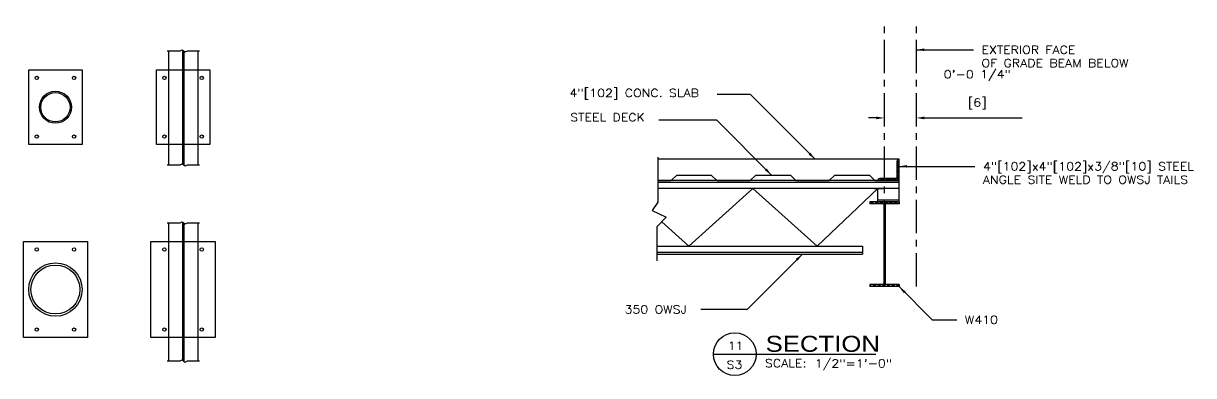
# Model space of a CAD drawing. Header units: inches. Extents: x -44 to 9761, y -1166 to 3580.
# Drawn here: x 9234.1 to 9453.4, y 3457.4 to 3523.4 of the extents above; entities that cross this region are included whole.
import ezdxf
from ezdxf.enums import TextEntityAlignment as Align

# ---------------------------------------------------------------- set-up
doc = ezdxf.new("R2010")
doc.units = ezdxf.units.IN
doc.header["$MEASUREMENT"] = 0
doc.linetypes.add('CENTER', pattern=[2, 1.25, -0.25, 0.25, -0.25])
doc.layers.get('DEFPOINTS').update_dxf_attribs({"linetype": 'CONTINUOUS'})
for name, color, linetype in [('C-241-1', 241, 'CONTINUOUS'), ('Center', 251, 'CENTER'), ('L1', 1, 'CONTINUOUS'), ('L131', 131, 'CONTINUOUS'), ('LAYER131A', 131, 'CONTINUOUS'), ('LAYER15A', 15, 'CONTINUOUS'), ('Struc_Plan_Dim', 5, 'CONTINUOUS'), ('Struc_Section_BP', 135, 'CONTINUOUS'), ('Struc_Section_Conc', 71, 'CONTINUOUS'), ('Struc_Section_StAngle', 5, 'CONTINUOUS'), ('Struc_Steel_Beam', 22, 'CONTINUOUS'), ('Struc_Steel_Deck', 41, 'CONTINUOUS'), ('Struc_Steel_Joist', 21, 'CONTINUOUS'), ('TEXT131', 131, 'CONTINUOUS')]:
    doc.layers.add(name, color=color, linetype=linetype)
doc.styles.add('ROMANS', font='ROMANS.SHX', dxfattribs={"width": 0.8})
doc.styles.add('ROMANS-115', font='romans.shx', dxfattribs={"width": 1.15})
doc.styles.add('SANS-80', font='sanss___.ttf', dxfattribs={"width": 0.8})
doc.dimstyles.new('Copy of 12-ROMANS-115-PS-BPV', dxfattribs={"dimtxt": 0.0625, "dimasz": 0.0625, "dimexe": 0.0625, "dimexo": 0.0625, "dimgap": 0.0625, "dimtad": 1, "dimdec": 4, "dimlfac": 24, "dimzin": 1, "dimdsep": 46, "dimlunit": 4, "dimtxsty": 'ROMANS-115', "dimcen": 0.0625, "dimclrd": 256, "dimclre": 256, "dimclrt": 256, "dimadec": 0, "dimazin": 0, "dimtfac": 1, "dimtdec": 4, "dimtofl": 0, "dimtmove": 0, "dimatfit": 0, "dimfxl": 1, "dimfrac": 2, "dimtolj": 1, "dimtzin": 0, "dimarcsym": 0})

# ---------------------------------------------------------------- blocks, each defined once
blk = doc.blocks.new('*D80')
at = {"layer": 'DEFPOINTS', "color": 0, "transparency": 16777216}
for p in [(9395.42, 3505.49), (9401.42, 3505.65), (9401.42, 3505.49)]:
    blk.add_point(p, dxfattribs=at)
at = {"layer": 'Struc_Plan_Dim', "lineweight": -2, "transparency": 16777216}
for p, q in [((9393.92, 3505.65), (9392.42, 3505.65)), ((9402.92, 3505.65), (9421.22, 3505.65))]:
    blk.add_line(p, q, dxfattribs=at)
at = {"layer": 'Struc_Plan_Dim', "transparency": 16777216}
for points in [[(9393.92, 3505.9), (9393.92, 3505.4), (9395.42, 3505.65)], [(9402.92, 3505.9), (9402.92, 3505.4), (9401.42, 3505.65)]]:
    blk.add_solid(points, dxfattribs=at)
at = {"layer": 'Struc_Plan_Dim', "transparency": 16777216, "char_height": 1.5, "attachment_point": 5, "style": 'ROMANS-115'}
for s, insert in [('\\A1;0\'-0 1/4"', (9412.82, 3513.58)), ('\\A1;[6]', (9412.82, 3508.3))]:
    blk.add_mtext(s, dxfattribs=dict(at, insert=insert))
blk = doc.blocks.new('Title-section')
at = {"layer": 'LAYER15A'}
blk.add_line((-2.066, -7.538), (-0.7979, -7.538), dxfattribs=at)
blk.add_circle((-1.899, -7.538), 0.167, dxfattribs=at)
at = {"layer": 'L131', "style": 'ROMANS', "width": 1.15}
blk.add_text('SCALE:', height=0.0625, dxfattribs=at).set_placement((-1.6635, -7.64))
for tag, p in [('TITLE_NO.', (-1.8925, -7.5036)), ('SHEET_NO.', (-1.9016, -7.6515))]:
    blk.add_attdef(tag, text='', height=0.0625, dxfattribs=at).set_placement(p, align=Align.CENTER)
blk.add_attdef('SCALE', (-1.2742, -7.641), '', height=0.0625, dxfattribs=at)
at = {"layer": 'TEXT131', "style": 'SANS-80', "width": 1.15}
blk.add_text('SECTION', height=0.125, dxfattribs=at).set_placement((-1.6583, -7.5194))

msp = doc.modelspace()

# ---------------------------------------------------------------- hatches: boundary and pattern name
at = {"layer": 'Struc_Section_StAngle'}
h = msp.add_hatch(dxfattribs=at)
h.set_pattern_fill('STEEL', color=256, scale=3, style=0)
h.set_pattern_definition([(135, (18266.89252, 49.9303), (0.265165043, 0.265165043), []), (135, (18266.89252, 50.1178), (0.265165043, 0.265165043), [])])
h.paths.add_polyline_path([(9394.54521, 3494.28443, 0.414213562), (9394.17021, 3493.90943), (9398.17021, 3493.90943), (9398.17021, 3497.90943, 0.414213562), (9397.79521, 3497.53443), (9397.79521, 3494.28443)])
at = {"layer": 'Struc_Steel_Beam'}
h = msp.add_hatch(dxfattribs=at)
h.set_pattern_fill('STEEL', color=256, scale=5, style=0)
h.set_pattern_definition([(135, (9555.3397, 3505.86383), (0.4419417, 0.4419417), []), (135, (9555.3397, 3506.17633), (0.4419417, 0.4419417), [])])
h.paths.add_polyline_path([(9398.16693, 3489.90943), (9398.16693, 3489.53443), (9395.54193, 3489.53443), (9395.54193, 3474.40943), (9398.16693, 3474.40943), (9398.16693, 3474.03443), (9395.41693, 3474.03443), (9395.41693, 3489.90943)])
h.paths.add_polyline_path([(9392.66693, 3489.53443), (9392.66693, 3489.90943), (9395.41693, 3489.90943), (9395.41693, 3474.03443), (9392.66693, 3474.03443), (9392.66693, 3474.40943), (9395.29193, 3474.40943), (9395.29193, 3489.53443)])

# ---------------------------------------------------------------- linework, layer by layer
at = {"layer": 'C-241-1', "ltscale": 0.05}
for centre in [(9236.5913, 3513.15271), (9243.5913, 3513.15271), (9260.49846, 3513.15271), (9267.49846, 3513.15271), (9236.5913, 3502.15271), (9243.5913, 3502.15271), (9260.49846, 3502.15271), (9267.49846, 3502.15271), (9236.5913, 3480.99681), (9243.5913, 3480.99681), (9260.49846, 3480.99681), (9267.49846, 3480.99681), (9236.5913, 3465.99681), (9243.5913, 3465.99681), (9260.49846, 3465.99681), (9267.49846, 3465.99681)]:
    msp.add_circle(centre, 0.3125, dxfattribs=at)
at = {"layer": 'Center', "ltscale": 5}
for p, q in [((9395.41693, 3474.03443), (9395.41693, 3523.36905)), ((9401.41693, 3474.03443), (9401.41693, 3523.36905))]:
    msp.add_line(p, q, dxfattribs=at)
at = {"layer": 'L1'}
for p, q in [((9352.95974, 3498.30936), (9352.95974, 3489.86988)), ((9352.95974, 3489.86988), (9351.90236, 3488.2855)), ((9351.90236, 3488.2855), (9354.54582, 3487.05417)), ((9354.54582, 3487.05417), (9352.78351, 3485.26095)), ((9352.78351, 3485.26095), (9352.78351, 3478.89838))]:
    msp.add_line(p, q, dxfattribs=at)
at = {"layer": 'LAYER131A', "ltscale": 5}
for centre, radius in [((9240.0913, 3507.65271), 3), ((9240.0913, 3507.65271), 2.75), ((9240.0913, 3473.49681), 5.001), ((9240.0913, 3473.49681), 4.58425)]:
    msp.add_circle(centre, radius, dxfattribs=at)
at = {"layer": 'Struc_Section_BP', "ltscale": 2}
for points in [[(9245.0913, 3500.65271), (9235.0913, 3500.65271), (9235.0913, 3514.65271), (9245.0913, 3514.65271)], [(9246.0913, 3464.49681), (9234.0913, 3464.49681), (9234.0913, 3482.49681), (9246.0913, 3482.49681)]]:
    msp.add_lwpolyline(points, close=True, dxfattribs=at)
for points in [[(9261.24846, 3500.65271), (9258.99846, 3500.65271), (9258.99846, 3514.65271), (9261.24846, 3514.65271)], [(9266.74846, 3514.65271), (9268.99846, 3514.65271), (9268.99846, 3500.65271), (9266.74846, 3500.65271)], [(9261.24846, 3464.49681), (9257.99846, 3464.49681), (9257.99846, 3482.49681), (9261.24846, 3482.49681)], [(9266.74846, 3482.49681), (9269.99846, 3482.49681), (9269.99846, 3464.49681), (9266.74846, 3464.49681)]]:
    msp.add_lwpolyline(points, dxfattribs=at)
at = {"layer": 'Struc_Section_BP', "ltscale": 3}
for points in [[(9261.24846, 3514.65271), (9266.74846, 3514.65271)], [(9266.74846, 3500.65271), (9261.24846, 3500.65271)], [(9261.24846, 3482.49681), (9266.74846, 3482.49681)], [(9266.74846, 3464.49681), (9261.24846, 3464.49681)]]:
    msp.add_lwpolyline(points, dxfattribs=at)
at = {"layer": 'Struc_Section_Conc', "ltscale": 2}
for p, q in [((9398.17021, 3497.90943), (9352.95974, 3497.90943)), ((9352.95974, 3493.90943), (9355.42972, 3493.90943)), ((9355.45966, 3493.90943), (9352.95974, 3493.90943)), ((9355.45966, 3493.90943), (9356.50501, 3494.95478)), ((9356.50501, 3494.95478), (9362.97943, 3494.95478)), ((9364.02477, 3493.90943), (9362.97943, 3494.95478)), ((9364.02477, 3493.90943), (9370.24222, 3493.90943)), ((9370.27216, 3493.90943), (9367.22506, 3493.90943)), ((9370.27216, 3493.90943), (9371.31751, 3494.95478)), ((9371.31751, 3494.95478), (9377.79193, 3494.95478)), ((9378.83727, 3493.90943), (9377.79193, 3494.95478)), ((9378.83727, 3493.90943), (9385.05472, 3493.90943)), ((9385.08466, 3493.90943), (9382.03756, 3493.90943)), ((9385.08466, 3493.90943), (9386.13001, 3494.95478)), ((9386.13001, 3494.95478), (9392.60443, 3494.95478)), ((9393.64977, 3493.90943), (9392.60443, 3494.95478)), ((9393.64977, 3493.90943), (9398.17021, 3493.90943)), ((9398.17021, 3493.90943), (9396.85006, 3493.90943))]:
    msp.add_line(p, q, dxfattribs=at)
at = {"layer": 'Struc_Section_StAngle', "ltscale": 5}
for p, q in [((9397.79521, 3494.28443), (9397.79521, 3497.53443)), ((9398.17021, 3493.90943), (9398.17021, 3497.90943)), ((9398.17021, 3493.90943), (9394.17021, 3493.90943)), ((9397.79521, 3494.28443), (9394.54521, 3494.28443))]:
    msp.add_line(p, q, dxfattribs=at)
at = {"layer": 'Struc_Section_StAngle'}
msp.add_line((9398.17021, 3497.90943), (9398.17021, 3497.90943), dxfattribs=at)
at = {"layer": 'Struc_Section_StAngle', "ltscale": 5}
for centre in [(9398.17021, 3497.53443), (9394.54521, 3493.90943)]:
    msp.add_arc(centre, 0.375, 90, 180, dxfattribs=at)
at = {"layer": 'Struc_Steel_Beam'}
for p, q in [((9261.0096, 3518.21969), (9263.46473, 3518.21969)), ((9261.24846, 3518.21969), (9261.24846, 3496.85501)), ((9263.46473, 3518.21969), (9263.83299, 3518.4241)), ((9263.83299, 3518.4241), (9264.38539, 3518.01527)), ((9263.87346, 3518.39415), (9263.87346, 3497.02947)), ((9264.12346, 3518.20913), (9264.12346, 3496.84445)), ((9264.38539, 3518.01527), (9264.83549, 3518.21969)), ((9264.83549, 3518.21969), (9267.06555, 3518.21969)), ((9266.74846, 3518.21969), (9266.74846, 3496.85501)), ((9261.0096, 3496.85501), (9263.46473, 3496.85501)), ((9263.46473, 3496.85501), (9263.83299, 3497.05942)), ((9263.83299, 3497.05942), (9264.38539, 3496.65059)), ((9264.38539, 3496.65059), (9264.83549, 3496.85501)), ((9264.83549, 3496.85501), (9267.06555, 3496.85501)), ((9398.16693, 3489.90943), (9392.66693, 3489.90943)), ((9392.66693, 3489.90943), (9392.66693, 3489.53443)), ((9395.29193, 3489.53443), (9392.66693, 3489.53443)), ((9395.29193, 3489.53443), (9395.29193, 3474.40943)), ((9395.54193, 3489.53443), (9395.54193, 3474.40943)), ((9398.16693, 3489.53443), (9395.54193, 3489.53443)), ((9398.16693, 3489.90943), (9398.16693, 3489.53443)), ((9261.0096, 3485.98549), (9263.46473, 3485.98549)), ((9261.24846, 3485.98549), (9261.24846, 3460.10721)), ((9263.46473, 3485.98549), (9263.83299, 3486.1899)), ((9263.83299, 3486.1899), (9264.38539, 3485.78107)), ((9263.87346, 3486.15995), (9263.87346, 3460.28167)), ((9264.12346, 3485.97493), (9264.12346, 3460.09664)), ((9264.38539, 3485.78107), (9264.83549, 3485.98549)), ((9264.83549, 3485.98549), (9267.06555, 3485.98549)), ((9266.74846, 3485.98549), (9266.74846, 3460.10721)), ((9395.29193, 3474.40943), (9392.66693, 3474.40943)), ((9392.66693, 3474.40943), (9392.66693, 3474.03443)), ((9398.16693, 3474.03443), (9392.66693, 3474.03443)), ((9398.16693, 3474.40943), (9395.54193, 3474.40943)), ((9398.16693, 3474.40943), (9398.16693, 3474.03443)), ((9261.0096, 3460.10721), (9263.46473, 3460.10721)), ((9263.46473, 3460.10721), (9263.83299, 3460.31162)), ((9263.83299, 3460.31162), (9264.38539, 3459.90279)), ((9264.38539, 3459.90279), (9264.83549, 3460.10721)), ((9264.83549, 3460.10721), (9267.06555, 3460.10721))]:
    msp.add_line(p, q, dxfattribs=at)
at = {"layer": 'Struc_Steel_Deck'}
for p, q in [((9355.45966, 3493.90943), (9352.95974, 3493.90943)), ((9370.27216, 3493.90943), (9367.22506, 3493.90943))]:
    msp.add_line(p, q, dxfattribs=at)
at = {"layer": 'Struc_Steel_Joist'}
for p, q in [((9398.16693, 3493.90943), (9352.95974, 3493.90943)), ((9398.16693, 3493.53443), (9352.95974, 3493.53443)), ((9398.16693, 3489.90943), (9398.16693, 3493.90943)), ((9398.16693, 3492.40943), (9352.95974, 3492.40943)), ((9358.79193, 3481.62943), (9370.79193, 3492.40943)), ((9370.79193, 3492.40943), (9382.79193, 3481.62943)), ((9382.79193, 3481.62943), (9394.16693, 3492.40943)), ((9393.41693, 3492.40943), (9395.16693, 3492.40943)), ((9394.16693, 3489.90943), (9394.16693, 3492.40943)), ((9394.16693, 3490.28443), (9398.16693, 3490.28443)), ((9394.16693, 3489.90943), (9398.16693, 3489.90943)), ((9353.70531, 3486.19891), (9358.79193, 3481.62943)), ((9352.78351, 3481.62943), (9391.29193, 3481.62943)), ((9352.78351, 3480.50443), (9391.29193, 3480.50443)), ((9352.78351, 3480.12943), (9391.29193, 3480.12943)), ((9391.29193, 3481.62943), (9391.29193, 3480.12943))]:
    msp.add_line(p, q, dxfattribs=at)

# ---------------------------------------------------------------- block references
at = {"layer": 'Struc_Plan_Dim', "xscale": 24.00000000000002, "yscale": 24.00000000000002, "zscale": 24.00000000000002}
msp.add_blockref('Title-section', (9412.95895, 3642.28885), dxfattribs=at).add_auto_attribs({'TITLE_NO.': '11', 'SHEET_NO.': 'S3', 'SCALE': '1/2"=1\'-0"'})

# ---------------------------------------------------------------- texts
at = {"layer": 'Struc_Plan_Dim', "char_height": 1.5, "attachment_point": 1, "style": 'ROMANS-115'}
for s, insert in [('\\A1;EXTERIOR FACE\\POF GRADE BEAM BELOW', (9413.60436, 3519.1849)), ('\\A1;4"[102] CONC. SLAB', (9336.41847, 3511.07754)), ('\\A1;STEEL DECK', (9336.55873, 3506.5231)), ('\\A1;350 OWSJ', (9346.72648, 3470.52375)), ('\\A1;W410', (9410.48709, 3468.58871))]:
    msp.add_mtext(s, dxfattribs=dict(at, insert=insert))
at = {"layer": 'Struc_Section_StAngle', "insert": (9413.87328, 3497.33351), "char_height": 1.5, "attachment_point": 1, "style": 'ROMANS-115'}
msp.add_mtext('4"[102]x4"[102]x3/8"[10] STEEL\\PANGLE SITE WELD TO OWSJ TAILS', dxfattribs=at)

# ---------------------------------------------------------------- dimensions: what is measured, and where the dimension line sits
at = {"layer": 'Struc_Plan_Dim'}
dim = msp.add_linear_dim(base=(9401.41693, 3505.65283), p1=(9395.41693, 3505.49396), p2=(9401.41693, 3505.49396), dimstyle='Copy of 12-ROMANS-115-PS-BPV', override={"dimscale": 24, "dimlfac": 0.041667, "dimpost": '\\X', "dimse1": 1, "dimse2": 1}, dxfattribs=at)
dim.commit()
dim.dimension.update_dxf_attribs({"geometry": '*D80', "text_midpoint": (9412.81693, 3510.93855)})

# ---------------------------------------------------------------- leaders
at = {"layer": 'Struc_Plan_Dim', "annotation_type": 0, "has_hookline": 1}
for points, override, hookline_direction, text_width in [([(9401.41693, 3518.4349), (9412.10436, 3518.4349)], {"dimscale": 24, "dimgap": 0.0625, "dimtad": 0, "dimlfac": 0.041667, "dimse1": 1, "dimse2": 1}, 0, 31.46071), ([(9380.05113, 3480.12943), (9369.69545, 3469.77375), (9361.04077, 3469.77375)], {"dimscale": 24, "dimgap": 0.0625, "dimtad": 0, "dimlfac": 0.041667, "dimse1": 1, "dimse2": 1}, 1, 12.81429), ([(9398.16693, 3474.03443), (9404.36265, 3467.83871), (9408.98709, 3467.83871)], {"dimscale": 24, "dimgap": 0.0625, "dimtad": 0, "dimlfac": 0.041667, "dimse1": 1}, 0, 6.48929)]:
    msp.add_leader(points, dimstyle='Copy of 12-ROMANS-115-PS-BPV', override=override, dxfattribs=dict(at, hookline_direction=hookline_direction, text_width=text_width))
at = {"layer": 'Struc_Plan_Dim'}
for points in [[(9382.44098, 3497.90943), (9370.30569, 3510.04472), (9364.09045, 3510.04472)], [(9374.25763, 3494.95478), (9363.99064, 3505.22177), (9353.17932, 3505.22177)]]:
    msp.add_leader(points, dimstyle='Copy of 12-ROMANS-115-PS-BPV', override={"dimscale": 24, "dimgap": 0.0625, "dimtad": 0, "dimlfac": 0.041667, "dimse1": 1, "dimse2": 1}, dxfattribs=at)
at = {"layer": 'Struc_Section_StAngle'}
msp.add_leader([(9398.17021, 3496.58351), (9412.37328, 3496.58351)], dimstyle='Copy of 12-ROMANS-115-PS-BPV', override={"dimscale": 24, "dimgap": 0.0625, "dimtad": 0, "dimlfac": 0.041667, "dimse2": 1}, dxfattribs=at)

doc.saveas('drawing.dxf')
